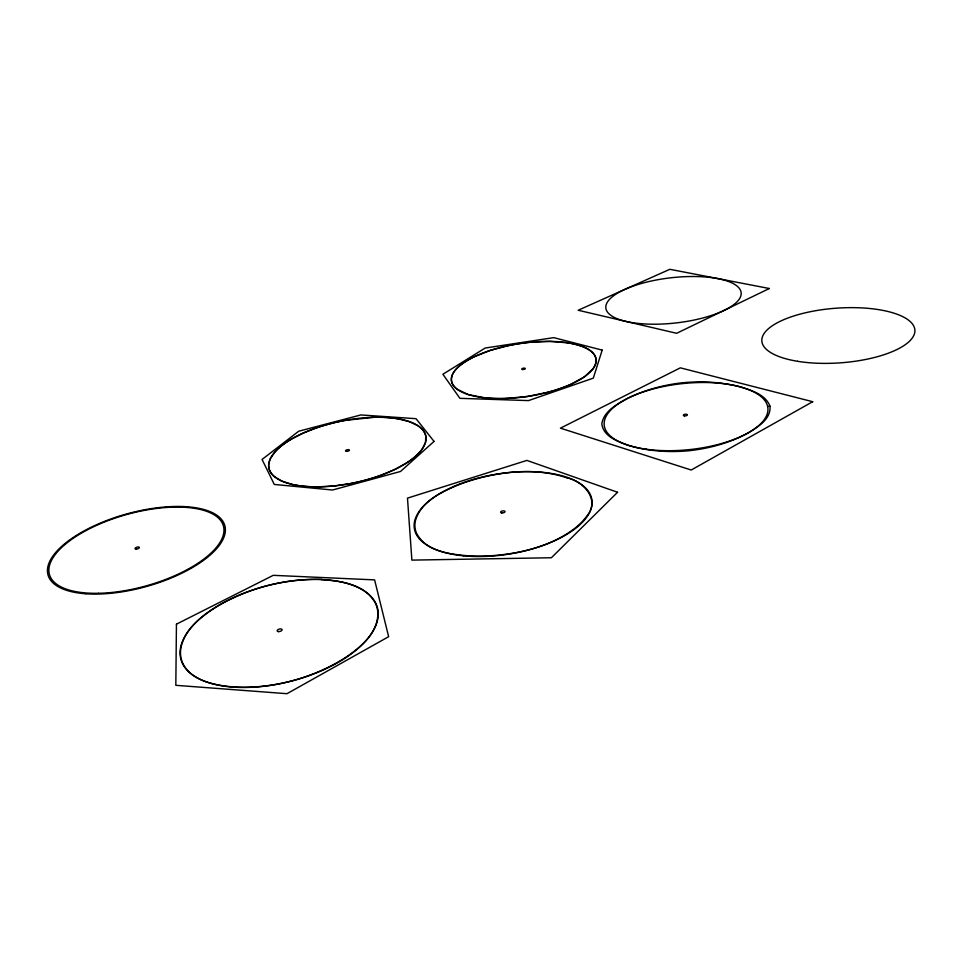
<?xml version="1.0" encoding="UTF-8"?>
<svg xmlns="http://www.w3.org/2000/svg" width="963" height="963" viewBox="0 0 963 963"><rect width="100%" height="100%" fill="white"/><g stroke="black" fill="none" stroke-linecap="round" stroke-linejoin="round"><path stroke-width="1.44" d="M321.558 579.666C340.721 580.93 364.158 584.144 374.896 602.26A107.663 52.086 -14.8 0 1 377.881 614.647C376.99 633.353 361.221 646.739 346.933 656.585A107.242 51.749 -14.7 0 1 324.796 668.96C299.962 680.504 272.71 687.016 245.288 687.257A107.098 51.737 -14.5 0 1 221.105 685.451C205.348 682.803 186.052 676.351 181.273 659.174A107.387 52.062 -14.5 0 1 181.333 645.872C186.268 627.635 202.447 615.477 217.807 606.064A107.808 52.411 -14.6 0 1 238.944 595.387C264.921 584.12 293.583 578.739 321.714 579.461M567.002 477.841C583.831 481.223 600.756 500.447 586.599 516.337A98.154 44.009 -9.4 0 1 572.925 529.758C550.836 545.792 523.535 552.738 496.715 555.302A97.913 43.817 -9.2 0 1 468.102 555.807C449.661 554.146 425.947 551.606 416.485 533.153A98.431 44.274 -9.1 0 1 415.474 520.441C421.084 501.434 441.09 492.213 457.894 485.075A98.972 44.767 -9.2 0 1 482.547 477.275C510.089 470.606 539.786 468.68 567.002 477.841L567.592 477.528M767.607 406.434L769.979 406.181C771.243 419.194 757.616 427.066 748.095 432.977C729.942 442.86 709.647 448.457 689.159 450.72C668.804 452.622 647.955 451.286 628.321 445.315C617.933 441.499 603.283 436.6 601.827 423.816C603.813 410.972 617.139 404.291 627.358 398.489C644.416 390.051 663.05 384.983 681.936 382.829C700.992 380.903 720.432 381.938 739.054 386.584C750.478 390.135 765.188 393.855 769.979 406.181M506.851 398.405L527.856 396.419L548.501 392.11A75.716 27.65 -8.6 0 0 570.373 384.538L584.3 376.942L592.955 368.817A75.812 27.71 -8.6 0 0 596.001 359.343C595.182 352.903 588.887 349.232 583.422 346.981A75.921 27.795 -8.6 0 0 567.063 342.756L550.078 341.408L531.227 342.19A75.969 27.831 -8.6 0 0 508.007 345.717L489.794 350.556L474.049 356.864A75.921 27.795 -8.5 0 0 459.76 365.735C455.246 369.491 450.395 374.884 451.587 381.228A75.812 27.71 -8.5 0 0 457.389 389.353L468.114 394.529L483.703 397.659A75.728 27.65 -8.6 0 0 506.851 398.405M176.446 624.168L175.82 685.319L286.986 693.697L388.643 636.687L374.607 579.882L273.263 575.332L176.446 624.168M268.797 463.492L268.665 465.093A81.975 32.273 -11.5 0 0 274.359 476.565L281.653 481.031L291.765 484.305A81.927 32.224 -11.5 0 0 318.56 486.845L334.089 485.966L350.231 483.607A81.927 32.212 -11.6 0 0 381.456 475.084L395.155 469.33L406.735 462.878A81.975 32.248 -11.6 0 0 422.191 449.071L425.55 442.306L425.754 435.986A82.06 32.309 -11.6 0 0 417.509 425.514L409.528 421.71L399.284 419.061A82.108 32.357 -11.6 0 0 373.873 417.316L344.983 420.422A82.108 32.369 -11.6 0 0 316.309 427.921L303.309 433.025L291.849 438.863A82.06 32.333 -11.5 0 0 275.009 451.876L270.35 458.581L268.797 463.492M602.176 350.111L593.304 378.146L528.506 400.596L459.905 398.333L442.884 374.258L485.171 348.04L553.725 337.64L602.176 350.111M617.56 492.262L551.39 557.746L411.887 560.117L407.481 498.136L526.893 460.41L617.56 492.262M434.048 441.415L400.536 471.461L332.56 490.011L274.286 484.449L262.056 459.447L298.723 431.219L360.896 414.945L416.028 418.688L434.048 441.415M812.688 401.703L691.217 470.016L560.454 428.162L680.335 367.842L812.688 401.703M769.329 288.515L676.652 333.294L578.161 310.255L669.839 269.303L769.329 288.515M797.545 361.294A76.703 27.397 -4.1 0 0 914.838 331.862A76.703 27.397 -4.1 0 0 802.697 313.444A76.703 27.397 -4.1 0 0 797.545 361.294M486.857 398.032A73.14 26.747 -8.6 0 0 596.181 360.86A73.14 26.747 -8.6 0 0 488.205 351.086A73.14 26.747 -8.6 0 0 486.857 398.032M309.905 486.712A80.098 31.538 -11.6 0 0 426.031 437.635A80.098 31.538 -11.6 0 0 306.065 431.833A80.098 31.538 -11.6 0 0 309.905 486.712M98.467 593.292A90.305 36.991 -15.6 0 0 223.717 527.339A90.305 36.991 -15.6 0 0 87.055 530.011A90.305 36.991 -15.6 0 0 98.467 593.292M85.9 593.786A91.798 37.605 -15.6 0 0 225.113 533.045A91.798 37.605 -15.6 0 0 98.178 524.016A91.798 37.605 -15.6 0 0 85.9 593.786M522.644 369.527A1.83 0.662 -8.6 0 0 525.329 368.576A1.83 0.662 -8.6 0 0 522.584 368.372A1.83 0.662 -8.6 0 0 522.644 369.527M346.584 451.358A1.998 0.782 -11.6 0 0 349.437 450.118A1.998 0.782 -11.6 0 0 346.403 450.01A1.998 0.782 -11.6 0 0 346.584 451.358M136.216 549.115A2.251 0.927 -15.6 0 0 139.358 547.478A2.251 0.927 -15.6 0 0 135.964 547.538A2.251 0.927 -15.6 0 0 136.216 549.115M278.572 631.608A2.54 1.228 -14.6 0 0 282.099 629.67A2.54 1.228 -14.6 0 0 278.223 629.501A2.54 1.228 -14.6 0 0 278.572 631.608M235.73 687.281A101.597 49.197 -14.6 0 0 378.002 610.422A101.597 49.197 -14.6 0 0 223.741 602.477A101.597 49.197 -14.6 0 0 235.73 687.281M501.699 512.918A2.251 1.011 -9.3 0 0 505.033 511.594A2.251 1.011 -9.3 0 0 501.687 511.16A2.251 1.011 -9.3 0 0 501.699 512.918M463.155 555.795A89.944 40.458 -9.3 0 0 591.944 500.146A89.944 40.458 -9.3 0 0 454.163 486.279A89.944 40.458 -9.3 0 0 463.155 555.795M684.296 415.86A2.058 0.831 -6 0 0 687.413 414.909A2.058 0.831 -6 0 0 684.392 414.415A2.058 0.831 -6 0 0 684.296 415.86M646.546 449.276A82.288 33.187 -6 0 0 767.944 408.794A82.288 33.187 -6 0 0 643.645 391.797A82.288 33.187 -6 0 0 646.546 449.276M639.926 323.592A68.072 22.715 -6.5 0 0 741.185 293.354A68.072 22.715 -6.5 0 0 639.384 284.073A68.072 22.715 -6.5 0 0 639.926 323.592"/></g></svg>
